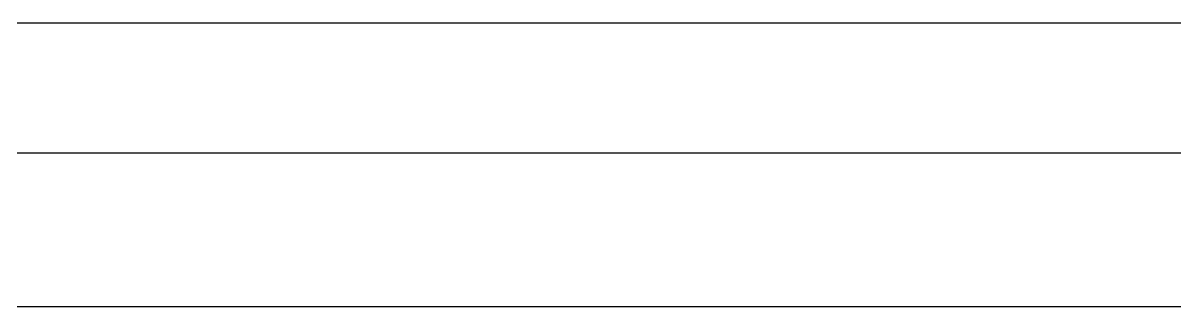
# Model space of a CAD drawing. Header units: millimetres. Extents: x -85 to 1059, y -155 to 155.
# Drawn here: x 1006.1875 to 1006.5938, y 154.1349 to 154.2351 of the extents above; entities that cross this region are included whole.
import ezdxf

# ---------------------------------------------------------------- set-up
doc = ezdxf.new("R2010")
doc.units = ezdxf.units.MM
doc.header["$MEASUREMENT"] = 0
doc.layers.add('Default', color=7, linetype='Continuous', true_color=0x000000)

msp = doc.modelspace()

# ---------------------------------------------------------------- linework, layer by layer
at = {"layer": 'Default'}
for points in [[(1007, 154.23509, 18.26592), (1003.75, 154.23509, 18.26592), (1000.5, 154.23509, 18.26592)], [(1007, 154.23509, -18.76552), (1003.75, 154.23509, -18.76552), (1000.5, 154.23509, -18.76552)], [(1007, 154.18922, 18.67479), (1003.75, 154.18922, 18.67479), (1000.5, 154.18922, 18.67479)], [(1007, 154.18922, -19.17439), (1003.75, 154.18922, -19.17439), (1000.5, 154.18922, -19.17439)], [(1007, 154.1349, 19.08295), (1003.75, 154.1349, 19.08295), (1000.5, 154.1349, 19.08295)], [(1007, 154.1349, -19.5822), (1003.75, 154.1349, -19.5822), (1000.5, 154.1349, -19.5822)]]:
    msp.add_open_spline(points, degree=2, dxfattribs=at)

doc.saveas('drawing.dxf')
